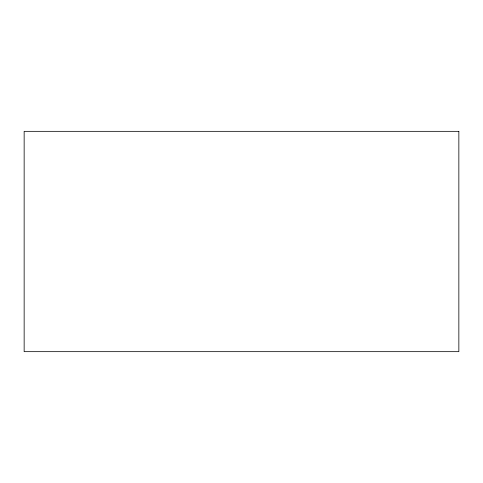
<?xml version="1.0" encoding="UTF-8"?>
<svg xmlns="http://www.w3.org/2000/svg" width="483" height="483" viewBox="0 0 483 483"><rect width="100%" height="100%" fill="white"/><g stroke="black" fill="none" stroke-linecap="round" stroke-linejoin="round"><path stroke-width="0.72" d="M458.85 131.34L24.15 131.34L24.15 351.66L458.85 351.66L458.85 131.34"/></g></svg>
